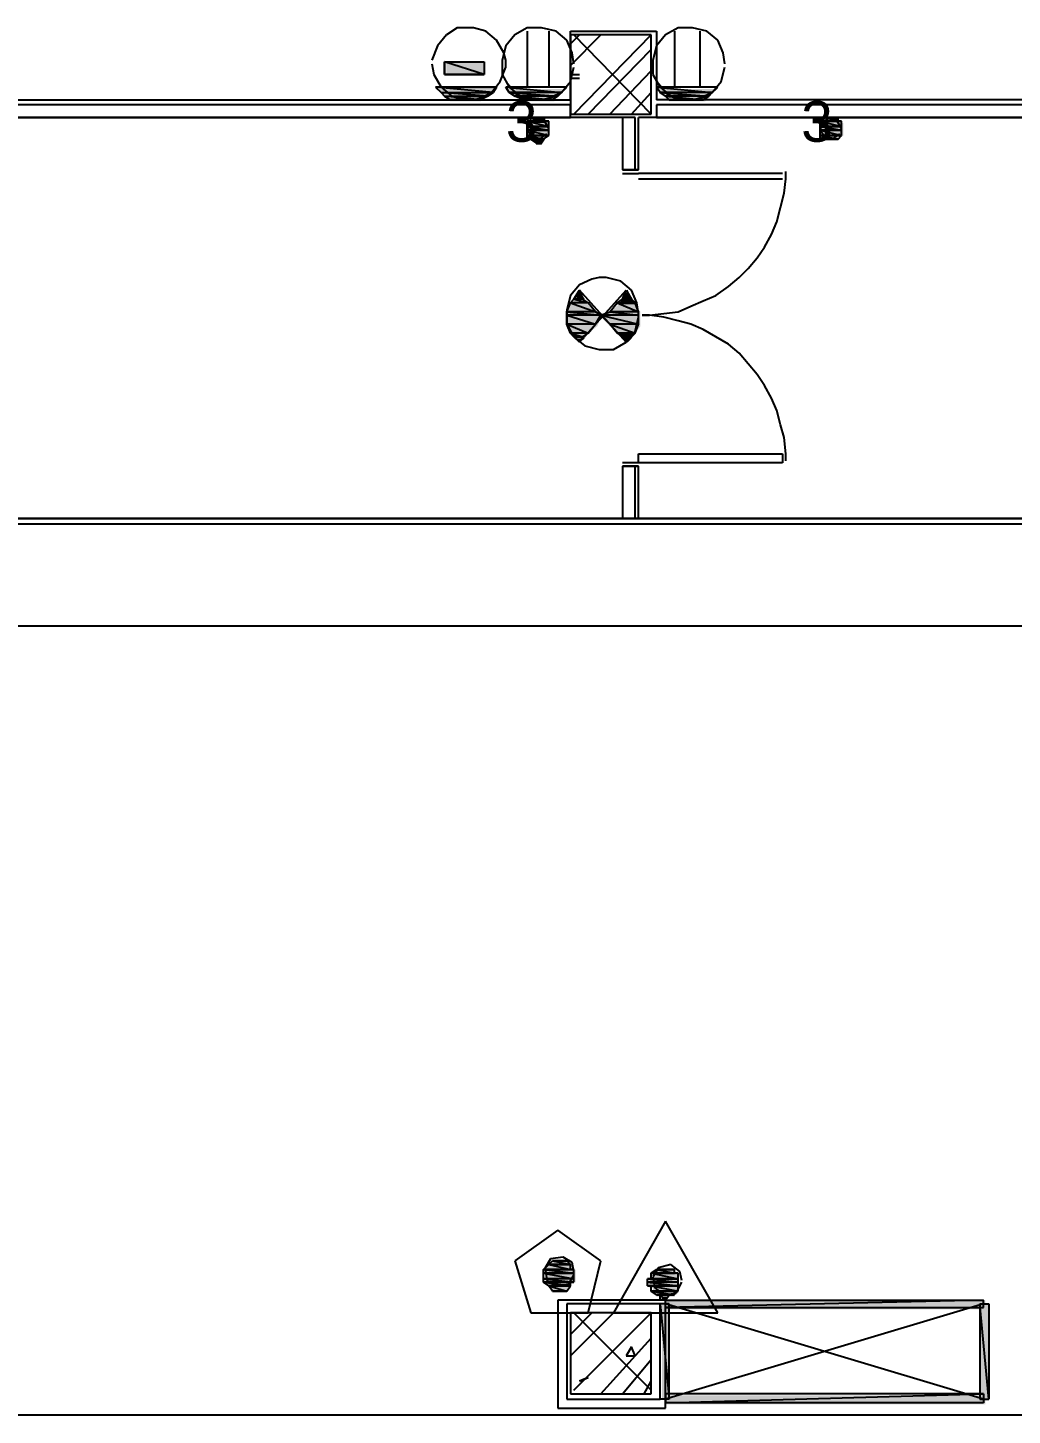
# Model space of a CAD drawing. Header units: millimetres. Extents: x 5 to 415, y 48 to 251.
# Drawn here: x 125.31 to 134.97, y 211.81 to 225.43 of the extents above; entities that cross this region are included whole.
import ezdxf

# ---------------------------------------------------------------- set-up
doc = ezdxf.new("R2010")
doc.units = ezdxf.units.MM
for name, color, linetype in [('H', 7, 'Continuous'), ('P', 7, 'Continuous'), ('T', 7, 'Continuous')]:
    doc.layers.add(name, color=color, linetype=linetype)

msp = doc.modelspace()

# ---------------------------------------------------------------- hatches: boundary and pattern name
at = {"layer": 'H', "linetype": 'Continuous'}
for points in [[(129.417, 224.966), (129.417, 225.09), (129.787, 225.09), (129.787, 224.966), (129.417, 224.966)], [(129.364, 224.79), (129.328, 224.825), (129.91, 224.825), (129.875, 224.79), (129.364, 224.79)], [(130.052, 224.79), (129.999, 224.825), (130.598, 224.825), (130.545, 224.79), (130.052, 224.79)], [(131.533, 224.79), (131.48, 224.825), (132.08, 224.825), (132.027, 224.79), (131.533, 224.79)], [(129.417, 224.755), (129.364, 224.79), (129.875, 224.79), (129.84, 224.755), (129.417, 224.755)], [(129.452, 224.702), (129.417, 224.755), (129.84, 224.755), (129.752, 224.702), (129.452, 224.702)], [(130.087, 224.755), (130.052, 224.79), (130.545, 224.79), (130.51, 224.755), (130.087, 224.755)], [(130.175, 224.702), (130.087, 224.755), (130.51, 224.755), (130.475, 224.702), (130.175, 224.702)], [(131.568, 224.755), (131.533, 224.79), (132.027, 224.79), (131.992, 224.755), (131.568, 224.755)], [(131.604, 224.702), (131.568, 224.755), (131.992, 224.755), (131.957, 224.702), (131.604, 224.702)], [(130.21, 224.455), (130.21, 224.49), (130.422, 224.49), (130.422, 224.455), (130.21, 224.455)], [(130.21, 224.402), (130.21, 224.455), (130.422, 224.455), (130.422, 224.402), (130.21, 224.402)], [(130.263, 224.49), (130.263, 224.543), (130.387, 224.543), (130.387, 224.49), (130.263, 224.49)], [(133.085, 224.49), (133.138, 224.543), (133.262, 224.543), (133.262, 224.49), (133.085, 224.49)], [(133.085, 224.455), (133.085, 224.49), (133.315, 224.49), (133.315, 224.455), (133.085, 224.455)], [(133.085, 224.402), (133.085, 224.455), (133.315, 224.455), (133.315, 224.402), (133.085, 224.402)], [(130.21, 224.367), (130.21, 224.402), (130.422, 224.402), (130.422, 224.367), (130.21, 224.367)], [(130.21, 224.331), (130.21, 224.367), (130.422, 224.367), (130.387, 224.331), (130.21, 224.331)], [(130.298, 224.278), (130.263, 224.331), (130.387, 224.331), (130.351, 224.278), (130.298, 224.278)], [(133.085, 224.367), (133.085, 224.402), (133.315, 224.402), (133.315, 224.367), (133.085, 224.367)], [(133.085, 224.331), (133.085, 224.367), (133.315, 224.367), (133.262, 224.331), (133.085, 224.331)], [(130.687, 222.762), (130.722, 222.85), (130.775, 222.762), (130.687, 222.762)], [(131.145, 222.762), (131.198, 222.85), (131.233, 222.762), (131.145, 222.762)], [(130.598, 222.638), (130.634, 222.709), (130.81, 222.709), (130.898, 222.638), (130.598, 222.638)], [(130.598, 222.585), (130.598, 222.638), (130.898, 222.638), (130.933, 222.585), (130.598, 222.585)], [(130.634, 222.709), (130.687, 222.762), (130.775, 222.762), (130.81, 222.709), (130.634, 222.709)], [(130.933, 222.585), (131.022, 222.638), (131.322, 222.638), (131.322, 222.585), (130.933, 222.585)], [(131.022, 222.638), (131.11, 222.709), (131.269, 222.709), (131.322, 222.638), (131.022, 222.638)], [(131.11, 222.709), (131.145, 222.762), (131.233, 222.762), (131.269, 222.709), (131.11, 222.709)], [(130.598, 222.497), (130.598, 222.585), (130.933, 222.585), (130.898, 222.497), (130.598, 222.497)], [(131.022, 222.497), (130.933, 222.585), (131.322, 222.585), (131.322, 222.497), (131.022, 222.497)], [(130.634, 222.426), (130.598, 222.497), (130.898, 222.497), (130.81, 222.426), (130.634, 222.426)], [(130.687, 222.373), (130.634, 222.426), (130.81, 222.426), (130.775, 222.373), (130.687, 222.373)], [(130.722, 222.338), (130.687, 222.373), (130.775, 222.373), (130.722, 222.338)], [(131.11, 222.426), (131.022, 222.497), (131.322, 222.497), (131.269, 222.426), (131.11, 222.426)], [(131.198, 222.338), (131.11, 222.426), (131.233, 222.373), (131.198, 222.338)], [(131.233, 222.373), (131.11, 222.426), (131.269, 222.426), (131.233, 222.373)], [(130.387, 213.237), (130.422, 213.272), (130.634, 213.272), (130.634, 213.237), (130.387, 213.237)], [(130.422, 213.272), (130.475, 213.325), (130.598, 213.325), (130.634, 213.272), (130.422, 213.272)], [(130.387, 213.184), (130.387, 213.237), (130.687, 213.237), (130.687, 213.184), (130.387, 213.184)], [(130.387, 213.148), (130.387, 213.184), (130.687, 213.184), (130.687, 213.148), (130.387, 213.148)], [(130.387, 213.113), (130.387, 213.148), (130.687, 213.148), (130.687, 213.113), (130.387, 213.113)], [(130.422, 213.06), (130.387, 213.113), (130.634, 213.113), (130.634, 213.06), (130.422, 213.06)], [(131.41, 213.113), (131.41, 213.148), (131.692, 213.148), (131.692, 213.113), (131.41, 213.113)], [(131.41, 213.06), (131.41, 213.113), (131.692, 213.113), (131.692, 213.06), (131.41, 213.06)], [(131.445, 213.184), (131.48, 213.237), (131.657, 213.237), (131.657, 213.184), (131.445, 213.184)], [(131.445, 213.148), (131.445, 213.184), (131.692, 213.184), (131.692, 213.148), (131.445, 213.148)], [(130.475, 213.025), (130.422, 213.06), (130.634, 213.06), (130.598, 213.025), (130.475, 213.025)], [(131.445, 213.025), (131.445, 213.06), (131.692, 213.06), (131.692, 213.025), (131.445, 213.025)], [(131.48, 212.972), (131.445, 213.025), (131.657, 213.025), (131.657, 212.972), (131.48, 212.972)], [(131.533, 212.937), (131.533, 212.972), (131.604, 212.972), (131.568, 212.937), (131.533, 212.937)], [(131.533, 211.967), (131.533, 212.901), (131.604, 212.901), (131.604, 211.967), (131.533, 211.967)], [(131.568, 212.848), (131.568, 212.937), (134.708, 212.937), (134.708, 212.848), (131.568, 212.848)], [(134.655, 211.967), (134.655, 212.901), (134.743, 212.901), (134.743, 211.967), (134.655, 211.967)], [(131.568, 211.914), (131.568, 212.002), (134.708, 212.002), (134.708, 211.914), (131.568, 211.914)]]:
    msp.add_hatch(color=256, dxfattribs=at).paths.add_polyline_path(points)

# ---------------------------------------------------------------- linework, layer by layer
at = {"layer": 'P'}
for points in [[(129.522, 225.425), (129.417, 225.354)], [(129.593, 225.425), (129.522, 225.425)], [(129.681, 225.425), (129.593, 225.425)], [(129.805, 225.39), (129.681, 225.425)], [(129.91, 225.302), (129.805, 225.39)], [(130.21, 225.425), (130.087, 225.354)], [(130.21, 225.425), (130.087, 225.354)], [(130.281, 225.425), (130.21, 225.425)], [(130.281, 225.425), (130.21, 225.425)], [(130.21, 225.39), (130.21, 224.843)], [(130.351, 225.425), (130.281, 225.425)], [(130.351, 225.425), (130.281, 225.425)], [(130.493, 225.39), (130.351, 225.425)], [(130.493, 225.39), (130.351, 225.425)], [(130.422, 225.39), (130.422, 224.843)], [(130.598, 225.302), (130.493, 225.39)], [(130.598, 225.302), (130.493, 225.39)], [(130.634, 224.719), (130.634, 225.39)], [(130.634, 225.39), (131.48, 225.39)], [(131.48, 225.39), (131.48, 224.719)], [(131.692, 225.425), (131.568, 225.354)], [(131.692, 225.425), (131.568, 225.354)], [(131.657, 225.39), (131.657, 224.843)], [(131.763, 225.425), (131.692, 225.425)], [(131.763, 225.425), (131.692, 225.425)], [(131.833, 225.425), (131.763, 225.425)], [(131.833, 225.425), (131.763, 225.425)], [(131.974, 225.39), (131.833, 225.425)], [(131.974, 225.39), (131.833, 225.425)], [(131.904, 225.39), (131.904, 224.843)], [(132.08, 225.302), (131.974, 225.39)], [(132.08, 225.302), (131.974, 225.39)], [(129.328, 225.249), (129.275, 225.108)], [(129.417, 225.354), (129.328, 225.249)], [(129.981, 225.178), (129.91, 225.302)], [(129.999, 225.249), (129.963, 225.108)], [(129.999, 225.249), (129.963, 225.108)], [(130.087, 225.354), (129.999, 225.249)], [(130.087, 225.354), (129.999, 225.249)], [(130.651, 225.178), (130.598, 225.302)], [(130.651, 225.178), (130.598, 225.302)], [(130.634, 225.266), (130.722, 225.354)], [(130.634, 225.055), (130.933, 225.354)], [(130.634, 225.354), (130.634, 224.578)], [(131.427, 225.354), (130.634, 225.354)], [(131.427, 224.578), (130.669, 225.354)], [(130.669, 224.578), (131.427, 225.354)], [(131.427, 224.578), (131.427, 225.354)], [(131.48, 225.249), (131.445, 225.108)], [(131.48, 225.249), (131.445, 225.108)], [(131.568, 225.354), (131.48, 225.249)], [(131.568, 225.354), (131.48, 225.249)], [(132.133, 225.178), (132.08, 225.302)], [(132.133, 225.178), (132.08, 225.302)], [(129.787, 224.966), (129.399, 225.09)], [(129.399, 225.09), (129.399, 224.966)], [(129.787, 224.966), (129.399, 225.09)], [(129.399, 225.09), (129.787, 225.09)], [(129.399, 225.09), (129.787, 225.09)], [(129.399, 224.966), (129.399, 225.09)], [(129.787, 225.09), (129.787, 224.966)], [(129.787, 225.09), (129.787, 224.966)], [(129.963, 225.108), (129.963, 225.037)], [(129.963, 225.108), (129.963, 225.037)], [(129.999, 225.108), (129.981, 225.178)], [(129.999, 225.037), (129.999, 225.108)], [(130.669, 225.072), (130.651, 225.178)], [(130.669, 225.072), (130.651, 225.178)], [(130.81, 224.578), (131.427, 225.213)], [(131.445, 225.108), (131.445, 225.037)], [(131.445, 225.108), (131.445, 225.037)], [(132.151, 225.072), (132.133, 225.178)], [(132.151, 225.072), (132.133, 225.178)], [(129.275, 225.072), (129.293, 224.966)], [(129.293, 224.966), (129.364, 224.843)], [(129.399, 224.966), (129.787, 224.966)], [(129.787, 224.966), (129.399, 224.966)], [(129.946, 224.896), (129.999, 225.037)], [(129.963, 225.037), (129.963, 224.966)], [(129.963, 225.037), (129.963, 224.966)], [(129.963, 224.966), (130.034, 224.843)], [(129.963, 224.966), (130.034, 224.843)], [(130.634, 224.896), (130.669, 225.037)], [(130.634, 224.896), (130.669, 225.037)], [(130.634, 224.966), (130.722, 224.966)], [(131.022, 224.578), (131.427, 225.002)], [(131.445, 225.037), (131.445, 224.966)], [(131.445, 225.037), (131.445, 224.966)], [(131.445, 224.966), (131.516, 224.843)], [(131.445, 224.966), (131.516, 224.843)], [(132.115, 224.896), (132.151, 225.037)], [(132.115, 224.896), (132.151, 225.037)], [(129.875, 224.79), (129.311, 224.843)], [(129.311, 224.843), (129.364, 224.79)], [(129.875, 224.79), (129.311, 224.843)], [(129.311, 224.843), (129.91, 224.843)], [(129.91, 224.843), (129.311, 224.843)], [(129.364, 224.843), (129.469, 224.755)], [(129.858, 224.79), (129.946, 224.896)], [(129.91, 224.843), (129.875, 224.79)], [(130.598, 224.843), (129.999, 224.843)], [(129.999, 224.843), (130.545, 224.79)], [(129.999, 224.843), (130.545, 224.79)], [(130.034, 224.79), (129.999, 224.843)], [(130.598, 224.843), (129.999, 224.843)], [(130.016, 224.878), (130.104, 224.772)], [(130.034, 224.843), (130.14, 224.755)], [(130.034, 224.843), (130.14, 224.755)], [(130.528, 224.772), (130.598, 224.843)], [(130.545, 224.79), (130.634, 224.896)], [(130.545, 224.79), (130.634, 224.896)], [(130.545, 224.79), (130.598, 224.843)], [(130.634, 224.931), (130.722, 224.931)], [(132.08, 224.843), (131.48, 224.843)], [(131.48, 224.843), (132.027, 224.79)], [(131.48, 224.843), (132.027, 224.79)], [(131.516, 224.79), (131.48, 224.843)], [(132.08, 224.843), (131.48, 224.843)], [(131.498, 224.878), (131.586, 224.772)], [(131.516, 224.843), (131.621, 224.755)], [(131.516, 224.843), (131.621, 224.755)], [(132.009, 224.772), (132.08, 224.843)], [(132.027, 224.79), (132.115, 224.896)], [(132.027, 224.79), (132.115, 224.896)], [(132.027, 224.79), (132.08, 224.843)], [(121.867, 224.719), (130.634, 224.719)], [(129.822, 224.755), (129.364, 224.79)], [(129.364, 224.79), (129.399, 224.755)], [(129.822, 224.755), (129.364, 224.79)], [(129.364, 224.79), (129.875, 224.79)], [(129.364, 224.79), (129.875, 224.79)], [(129.752, 224.719), (129.399, 224.755)], [(129.399, 224.755), (129.452, 224.719)], [(129.752, 224.719), (129.399, 224.755)], [(129.399, 224.755), (129.822, 224.755)], [(129.399, 224.755), (129.822, 224.755)], [(129.699, 224.719), (129.452, 224.719)], [(129.452, 224.719), (129.487, 224.719)], [(129.699, 224.719), (129.452, 224.719)], [(129.452, 224.719), (129.752, 224.719)], [(129.452, 224.719), (129.752, 224.719)], [(129.469, 224.755), (129.593, 224.719)], [(129.575, 224.719), (129.487, 224.719)], [(129.487, 224.719), (129.575, 224.719)], [(129.611, 224.719), (129.487, 224.719)], [(129.487, 224.719), (129.699, 224.719)], [(129.487, 224.719), (129.699, 224.719)], [(129.593, 224.719), (129.681, 224.719)], [(129.699, 224.719), (129.611, 224.719)], [(129.681, 224.719), (129.752, 224.737)], [(129.752, 224.719), (129.699, 224.719)], [(129.752, 224.737), (129.858, 224.79)], [(129.822, 224.755), (129.752, 224.719)], [(129.875, 224.79), (129.822, 224.755)], [(130.545, 224.79), (130.034, 224.79)], [(130.545, 224.79), (130.034, 224.79)], [(130.034, 224.79), (130.51, 224.755)], [(130.034, 224.79), (130.51, 224.755)], [(130.087, 224.755), (130.034, 224.79)], [(130.51, 224.755), (130.087, 224.755)], [(130.51, 224.755), (130.087, 224.755)], [(130.087, 224.755), (130.457, 224.719)], [(130.087, 224.755), (130.457, 224.719)], [(130.175, 224.719), (130.087, 224.755)], [(130.104, 224.772), (130.175, 224.737)], [(130.14, 224.755), (130.281, 224.719)], [(130.14, 224.755), (130.281, 224.719)], [(130.175, 224.737), (130.263, 224.719)], [(130.457, 224.719), (130.175, 224.719)], [(130.457, 224.719), (130.175, 224.719)], [(130.175, 224.719), (130.422, 224.719)], [(130.175, 224.719), (130.422, 224.719)], [(130.21, 224.719), (130.175, 224.719)], [(130.422, 224.719), (130.21, 224.719)], [(130.422, 224.719), (130.21, 224.719)], [(130.21, 224.719), (130.334, 224.719)], [(130.21, 224.719), (130.334, 224.719)], [(130.298, 224.719), (130.21, 224.719)], [(130.263, 224.719), (130.351, 224.719)], [(130.281, 224.719), (130.351, 224.719)], [(130.281, 224.719), (130.351, 224.719)], [(130.334, 224.719), (130.298, 224.719)], [(130.334, 224.719), (130.422, 224.719)], [(130.351, 224.719), (130.422, 224.737)], [(130.351, 224.719), (130.422, 224.737)], [(130.351, 224.719), (130.44, 224.737)], [(130.422, 224.737), (130.545, 224.79)], [(130.422, 224.737), (130.545, 224.79)], [(130.422, 224.719), (130.457, 224.719)], [(130.44, 224.737), (130.528, 224.772)], [(130.457, 224.719), (130.51, 224.755)], [(130.51, 224.755), (130.545, 224.79)], [(131.233, 224.578), (131.427, 224.79)], [(143.792, 224.719), (131.48, 224.719)], [(132.027, 224.79), (131.516, 224.79)], [(132.027, 224.79), (131.516, 224.79)], [(131.516, 224.79), (131.992, 224.755)], [(131.516, 224.79), (131.992, 224.755)], [(131.568, 224.755), (131.516, 224.79)], [(131.992, 224.755), (131.568, 224.755)], [(131.992, 224.755), (131.568, 224.755)], [(131.568, 224.755), (131.939, 224.719)], [(131.568, 224.755), (131.939, 224.719)], [(131.604, 224.719), (131.568, 224.755)], [(131.586, 224.772), (131.657, 224.737)], [(131.939, 224.719), (131.604, 224.719)], [(131.939, 224.719), (131.604, 224.719)], [(131.604, 224.719), (131.868, 224.719)], [(131.604, 224.719), (131.868, 224.719)], [(131.692, 224.719), (131.604, 224.719)], [(131.621, 224.755), (131.763, 224.719)], [(131.621, 224.755), (131.763, 224.719)], [(131.657, 224.737), (131.745, 224.719)], [(131.868, 224.719), (131.692, 224.719)], [(131.868, 224.719), (131.692, 224.719)], [(131.692, 224.719), (131.815, 224.719)], [(131.692, 224.719), (131.815, 224.719)], [(131.727, 224.719), (131.692, 224.719)], [(131.815, 224.719), (131.727, 224.719)], [(131.745, 224.719), (131.833, 224.719)], [(131.763, 224.719), (131.833, 224.719)], [(131.763, 224.719), (131.833, 224.719)], [(131.815, 224.719), (131.868, 224.719)], [(131.833, 224.719), (131.904, 224.737)], [(131.833, 224.719), (131.904, 224.737)], [(131.833, 224.719), (131.921, 224.737)], [(131.868, 224.719), (131.939, 224.719)], [(131.904, 224.737), (132.027, 224.79)], [(131.904, 224.737), (132.027, 224.79)], [(131.921, 224.737), (132.009, 224.772)], [(131.939, 224.719), (131.992, 224.755)], [(131.992, 224.755), (132.027, 224.79)], [(130.634, 224.667), (121.867, 224.667)], [(130.634, 224.543), (130.634, 224.667)], [(130.634, 224.578), (131.427, 224.578)], [(131.48, 224.667), (131.48, 224.543)], [(143.792, 224.667), (131.48, 224.667)], [(121.867, 224.543), (130.634, 224.543)], [(130.634, 224.543), (121.867, 224.543)], [(130.246, 224.508), (130.21, 224.508)], [(130.21, 224.508), (130.369, 224.508)], [(130.422, 224.508), (130.21, 224.508)], [(130.21, 224.508), (130.422, 224.508)], [(130.422, 224.508), (130.21, 224.508)], [(130.21, 224.508), (130.369, 224.508)], [(130.422, 224.508), (130.21, 224.508)], [(130.21, 224.508), (130.422, 224.455)], [(130.21, 224.508), (130.422, 224.455)], [(130.21, 224.455), (130.21, 224.508)], [(130.228, 224.49), (130.21, 224.42)], [(130.422, 224.455), (130.21, 224.455)], [(130.422, 224.455), (130.21, 224.455)], [(130.21, 224.455), (130.422, 224.455)], [(130.21, 224.455), (130.422, 224.455)], [(130.422, 224.455), (130.21, 224.455)], [(130.422, 224.455), (130.21, 224.455)], [(130.21, 224.455), (130.422, 224.42)], [(130.21, 224.455), (130.422, 224.42)], [(130.21, 224.42), (130.21, 224.455)], [(130.21, 224.42), (130.263, 224.349)], [(130.422, 224.42), (130.21, 224.42)], [(130.422, 224.42), (130.21, 224.42)], [(130.21, 224.42), (130.422, 224.42)], [(130.21, 224.42), (130.422, 224.42)], [(130.422, 224.42), (130.21, 224.42)], [(130.422, 224.42), (130.21, 224.42)], [(130.21, 224.42), (130.422, 224.367)], [(130.21, 224.42), (130.422, 224.367)], [(130.21, 224.367), (130.21, 224.42)], [(130.298, 224.543), (130.228, 224.49)], [(130.369, 224.543), (130.246, 224.543)], [(130.246, 224.543), (130.298, 224.543)], [(130.369, 224.543), (130.246, 224.543)], [(130.246, 224.543), (130.369, 224.508)], [(130.246, 224.543), (130.369, 224.508)], [(130.246, 224.508), (130.246, 224.543)], [(130.369, 224.508), (130.246, 224.508)], [(130.369, 224.508), (130.246, 224.508)], [(130.246, 224.508), (130.369, 224.508)], [(130.369, 224.508), (130.246, 224.508)], [(130.369, 224.525), (130.298, 224.543)], [(130.298, 224.543), (130.334, 224.543)], [(130.334, 224.543), (130.298, 224.543)], [(130.334, 224.543), (130.298, 224.543)], [(130.298, 224.543), (130.334, 224.543)], [(130.298, 224.543), (130.369, 224.543)], [(130.334, 224.543), (130.369, 224.543)], [(130.369, 224.543), (130.334, 224.543)], [(130.369, 224.508), (130.369, 224.543)], [(130.422, 224.437), (130.369, 224.525)], [(130.369, 224.508), (130.369, 224.508)], [(130.369, 224.508), (130.422, 224.508)], [(130.422, 224.455), (130.422, 224.508)], [(130.422, 224.455), (130.422, 224.455)], [(130.422, 224.455), (130.422, 224.455)], [(130.422, 224.42), (130.422, 224.455)], [(130.422, 224.42), (130.422, 224.42)], [(130.422, 224.42), (130.422, 224.42)], [(130.422, 224.367), (130.422, 224.42)], [(131.145, 224.543), (130.634, 224.543)], [(131.269, 224.543), (131.145, 224.543)], [(131.145, 224.543), (131.145, 224.032)], [(131.145, 224.543), (131.145, 224.032)], [(131.269, 224.032), (131.269, 224.543)], [(131.48, 224.543), (131.304, 224.543)], [(131.304, 224.032), (131.304, 224.543)], [(131.48, 224.543), (143.792, 224.543)], [(143.792, 224.543), (131.48, 224.543)], [(133.085, 224.508), (133.138, 224.543)], [(133.262, 224.508), (133.085, 224.508)], [(133.297, 224.508), (133.085, 224.508)], [(133.085, 224.508), (133.297, 224.508)], [(133.297, 224.508), (133.085, 224.508)], [(133.085, 224.508), (133.262, 224.508)], [(133.297, 224.508), (133.085, 224.508)], [(133.085, 224.508), (133.297, 224.455)], [(133.085, 224.508), (133.297, 224.455)], [(133.085, 224.455), (133.085, 224.508)], [(133.103, 224.49), (133.085, 224.42)], [(133.297, 224.455), (133.085, 224.455)], [(133.297, 224.455), (133.085, 224.455)], [(133.085, 224.455), (133.297, 224.455)], [(133.085, 224.455), (133.297, 224.455)], [(133.297, 224.455), (133.085, 224.455)], [(133.297, 224.455), (133.085, 224.455)], [(133.085, 224.455), (133.297, 224.42)], [(133.085, 224.455), (133.297, 224.42)], [(133.085, 224.42), (133.085, 224.455)], [(133.085, 224.42), (133.138, 224.349)], [(133.297, 224.42), (133.085, 224.42)], [(133.297, 224.42), (133.085, 224.42)], [(133.085, 224.42), (133.297, 224.42)], [(133.085, 224.42), (133.297, 224.42)], [(133.297, 224.42), (133.085, 224.42)], [(133.297, 224.42), (133.085, 224.42)], [(133.085, 224.42), (133.297, 224.367)], [(133.085, 224.42), (133.297, 224.367)], [(133.085, 224.367), (133.085, 224.42)], [(133.174, 224.543), (133.103, 224.49)], [(133.262, 224.543), (133.138, 224.543)], [(133.138, 224.543), (133.174, 224.543)], [(133.262, 224.543), (133.138, 224.543)], [(133.138, 224.543), (133.262, 224.543)], [(133.138, 224.543), (133.262, 224.543)], [(133.262, 224.543), (133.138, 224.543)], [(133.262, 224.543), (133.138, 224.543)], [(133.138, 224.543), (133.262, 224.508)], [(133.138, 224.543), (133.262, 224.508)], [(133.244, 224.525), (133.174, 224.543)], [(133.174, 224.543), (133.209, 224.543)], [(133.209, 224.543), (133.174, 224.543)], [(133.209, 224.543), (133.174, 224.543)], [(133.174, 224.543), (133.209, 224.543)], [(133.174, 224.543), (133.262, 224.543)], [(133.209, 224.543), (133.262, 224.543)], [(133.262, 224.543), (133.209, 224.543)], [(133.297, 224.437), (133.244, 224.525)], [(133.262, 224.543), (133.262, 224.543)], [(133.262, 224.543), (133.262, 224.543)], [(133.262, 224.508), (133.262, 224.543)], [(133.262, 224.508), (133.297, 224.508)], [(133.297, 224.455), (133.297, 224.508)], [(133.297, 224.455), (133.297, 224.455)], [(133.297, 224.455), (133.297, 224.455)], [(133.297, 224.42), (133.297, 224.455)], [(133.297, 224.42), (133.297, 224.42)], [(133.297, 224.42), (133.297, 224.42)], [(133.297, 224.367), (133.297, 224.42)], [(130.422, 224.367), (130.21, 224.367)], [(130.422, 224.367), (130.21, 224.367)], [(130.21, 224.367), (130.422, 224.367)], [(130.21, 224.367), (130.422, 224.367)], [(130.422, 224.367), (130.21, 224.367)], [(130.422, 224.367), (130.21, 224.367)], [(130.21, 224.367), (130.369, 224.331)], [(130.21, 224.367), (130.369, 224.331)], [(130.21, 224.331), (130.21, 224.367)], [(130.369, 224.331), (130.21, 224.331)], [(130.369, 224.331), (130.21, 224.331)], [(130.21, 224.331), (130.246, 224.331)], [(130.21, 224.331), (130.369, 224.331)], [(130.369, 224.331), (130.21, 224.331)], [(130.246, 224.331), (130.369, 224.331)], [(130.369, 224.331), (130.246, 224.331)], [(130.246, 224.331), (130.369, 224.331)], [(130.369, 224.331), (130.246, 224.331)], [(130.246, 224.331), (130.369, 224.331)], [(130.369, 224.331), (130.246, 224.331)], [(130.246, 224.331), (130.334, 224.296)], [(130.246, 224.331), (130.334, 224.296)], [(130.298, 224.296), (130.246, 224.331)], [(130.263, 224.349), (130.334, 224.331)], [(130.334, 224.296), (130.298, 224.296)], [(130.298, 224.296), (130.334, 224.296)], [(130.334, 224.296), (130.298, 224.296)], [(130.334, 224.331), (130.404, 224.384)], [(130.334, 224.296), (130.369, 224.331)], [(130.334, 224.296), (130.334, 224.296)], [(130.334, 224.296), (130.334, 224.296)], [(130.369, 224.331), (130.422, 224.367)], [(130.369, 224.331), (130.369, 224.331)], [(130.369, 224.331), (130.369, 224.331)], [(130.422, 224.367), (130.422, 224.367)], [(130.422, 224.367), (130.422, 224.367)], [(133.297, 224.367), (133.085, 224.367)], [(133.297, 224.367), (133.085, 224.367)], [(133.085, 224.367), (133.297, 224.367)], [(133.085, 224.367), (133.297, 224.367)], [(133.297, 224.367), (133.085, 224.367)], [(133.297, 224.367), (133.085, 224.367)], [(133.085, 224.367), (133.262, 224.331)], [(133.085, 224.367), (133.262, 224.331)], [(133.085, 224.331), (133.085, 224.367)], [(133.262, 224.331), (133.085, 224.331)], [(133.262, 224.331), (133.085, 224.331)], [(133.085, 224.331), (133.138, 224.331)], [(133.085, 224.331), (133.262, 224.331)], [(133.262, 224.331), (133.085, 224.331)], [(133.138, 224.349), (133.209, 224.331)], [(133.138, 224.331), (133.262, 224.331)], [(133.262, 224.331), (133.138, 224.331)], [(133.138, 224.331), (133.262, 224.331)], [(133.262, 224.331), (133.138, 224.331)], [(133.138, 224.331), (133.262, 224.331)], [(133.262, 224.331), (133.138, 224.331)], [(133.138, 224.331), (133.209, 224.331)], [(133.138, 224.331), (133.209, 224.331)], [(133.174, 224.331), (133.138, 224.331)], [(133.209, 224.331), (133.174, 224.331)], [(133.174, 224.331), (133.209, 224.331)], [(133.209, 224.331), (133.174, 224.331)], [(133.209, 224.331), (133.279, 224.384)], [(133.209, 224.331), (133.262, 224.331)], [(133.209, 224.331), (133.209, 224.331)], [(133.209, 224.331), (133.209, 224.331)], [(133.262, 224.331), (133.297, 224.367)], [(133.262, 224.331), (133.262, 224.331)], [(133.262, 224.331), (133.262, 224.331)], [(133.297, 224.367), (133.297, 224.367)], [(133.297, 224.367), (133.297, 224.367)], [(131.304, 224.032), (131.145, 224.032)], [(131.145, 224.032), (131.304, 224.032)], [(131.18, 224.032), (131.269, 224.032)], [(131.269, 224.032), (131.18, 224.032)], [(131.18, 224.032), (131.269, 224.032)], [(131.269, 224.032), (131.18, 224.032)], [(131.269, 224.032), (131.18, 224.032)], [(132.75, 223.943), (132.75, 224.014)], [(131.145, 223.996), (131.304, 223.996)], [(132.715, 223.996), (131.304, 223.996)], [(132.715, 223.996), (131.304, 223.996)], [(131.304, 223.943), (132.715, 223.943)], [(131.304, 223.943), (132.715, 223.943)], [(132.733, 223.802), (132.75, 223.943)], [(132.697, 223.661), (132.733, 223.802)], [(132.662, 223.52), (132.697, 223.661)], [(132.609, 223.397), (132.662, 223.52)], [(132.539, 223.273), (132.609, 223.397)], [(132.468, 223.167), (132.539, 223.273)], [(132.292, 222.973), (132.38, 223.061)], [(132.38, 223.061), (132.468, 223.167)], [(130.845, 222.956), (130.722, 222.903)], [(130.916, 222.973), (130.845, 222.956)], [(130.986, 222.973), (130.916, 222.973)], [(131.128, 222.938), (130.986, 222.973)], [(131.233, 222.85), (131.128, 222.938)], [(132.186, 222.885), (132.292, 222.973)], [(130.634, 222.797), (130.598, 222.656)], [(130.722, 222.903), (130.634, 222.797)], [(130.669, 222.762), (130.722, 222.85)], [(131.18, 222.338), (130.722, 222.85)], [(130.722, 222.338), (131.18, 222.85)], [(130.722, 222.85), (130.757, 222.762)], [(131.145, 222.762), (131.18, 222.85)], [(131.18, 222.85), (131.233, 222.762)], [(131.286, 222.726), (131.233, 222.85)], [(131.939, 222.744), (132.062, 222.797)], [(132.062, 222.797), (132.186, 222.885)], [(130.598, 222.638), (130.634, 222.726)], [(130.598, 222.656), (130.598, 222.585)], [(130.881, 222.638), (130.598, 222.638)], [(130.881, 222.638), (130.598, 222.638)], [(130.598, 222.638), (130.933, 222.603)], [(130.598, 222.638), (130.933, 222.603)], [(130.598, 222.603), (130.598, 222.638)], [(130.634, 222.726), (130.669, 222.762)], [(130.81, 222.726), (130.634, 222.726)], [(130.81, 222.726), (130.634, 222.726)], [(130.634, 222.726), (130.881, 222.638)], [(130.634, 222.726), (130.881, 222.638)], [(130.757, 222.762), (130.669, 222.762)], [(130.757, 222.762), (130.669, 222.762)], [(130.669, 222.762), (130.81, 222.726)], [(130.669, 222.762), (130.81, 222.726)], [(130.81, 222.726), (130.757, 222.762)], [(130.881, 222.638), (130.81, 222.726)], [(130.933, 222.603), (130.881, 222.638)], [(130.933, 222.603), (131.022, 222.638)], [(131.022, 222.638), (131.092, 222.726)], [(131.304, 222.638), (131.022, 222.638)], [(131.304, 222.638), (131.022, 222.638)], [(131.022, 222.638), (131.304, 222.603)], [(131.022, 222.638), (131.304, 222.603)], [(131.092, 222.726), (131.145, 222.762)], [(131.269, 222.726), (131.092, 222.726)], [(131.269, 222.726), (131.092, 222.726)], [(131.092, 222.726), (131.304, 222.638)], [(131.092, 222.726), (131.304, 222.638)], [(131.233, 222.762), (131.145, 222.762)], [(131.233, 222.762), (131.145, 222.762)], [(131.145, 222.762), (131.269, 222.726)], [(131.145, 222.762), (131.269, 222.726)], [(131.269, 222.726), (131.233, 222.762)], [(131.304, 222.638), (131.269, 222.726)], [(131.304, 222.62), (131.286, 222.726)], [(131.304, 222.603), (131.304, 222.638)], [(131.551, 222.62), (131.692, 222.638)], [(131.692, 222.638), (131.815, 222.691)], [(131.815, 222.691), (131.939, 222.744)], [(130.933, 222.603), (130.598, 222.603)], [(130.933, 222.603), (130.598, 222.603)], [(130.598, 222.603), (130.881, 222.515)], [(130.598, 222.603), (130.881, 222.515)], [(130.598, 222.515), (130.598, 222.603)], [(130.598, 222.585), (130.598, 222.515)], [(130.598, 222.515), (130.669, 222.391)], [(130.881, 222.515), (130.598, 222.515)], [(130.881, 222.515), (130.598, 222.515)], [(130.598, 222.515), (130.81, 222.426)], [(130.598, 222.515), (130.81, 222.426)], [(130.634, 222.426), (130.598, 222.515)], [(130.81, 222.426), (130.881, 222.515)], [(130.881, 222.515), (130.933, 222.603)], [(131.304, 222.603), (130.933, 222.603)], [(131.304, 222.603), (130.933, 222.603)], [(130.933, 222.603), (131.304, 222.515)], [(130.933, 222.603), (131.304, 222.515)], [(131.022, 222.515), (130.933, 222.603)], [(131.304, 222.515), (131.022, 222.515)], [(131.304, 222.515), (131.022, 222.515)], [(131.022, 222.515), (131.269, 222.426)], [(131.022, 222.515), (131.269, 222.426)], [(131.092, 222.426), (131.022, 222.515)], [(131.269, 222.444), (131.304, 222.585)], [(131.269, 222.426), (131.304, 222.515)], [(131.304, 222.515), (131.304, 222.603)], [(131.41, 222.603), (131.339, 222.603)], [(131.339, 222.603), (131.41, 222.603)], [(131.41, 222.603), (131.551, 222.62)], [(131.551, 222.585), (131.41, 222.603)], [(131.692, 222.55), (131.551, 222.585)], [(131.815, 222.515), (131.692, 222.55)], [(131.939, 222.462), (131.815, 222.515)], [(130.81, 222.426), (130.634, 222.426)], [(130.81, 222.426), (130.634, 222.426)], [(130.634, 222.426), (130.757, 222.391)], [(130.634, 222.426), (130.757, 222.391)], [(130.669, 222.391), (130.634, 222.426)], [(130.669, 222.391), (130.775, 222.303)], [(130.669, 222.391), (130.757, 222.391)], [(130.722, 222.338), (130.669, 222.391)], [(130.757, 222.391), (130.669, 222.391)], [(130.757, 222.391), (130.722, 222.338)], [(130.757, 222.391), (130.81, 222.426)], [(131.269, 222.426), (131.092, 222.426)], [(131.092, 222.426), (131.233, 222.391)], [(131.233, 222.391), (131.092, 222.426)], [(131.092, 222.426), (131.269, 222.426)], [(131.233, 222.391), (131.092, 222.426)], [(131.145, 222.391), (131.233, 222.391)], [(131.18, 222.338), (131.145, 222.391)], [(131.18, 222.338), (131.269, 222.444)], [(131.233, 222.391), (131.18, 222.338)], [(131.269, 222.426), (131.233, 222.391)], [(132.062, 222.391), (131.939, 222.462)], [(132.186, 222.321), (132.062, 222.391)], [(130.775, 222.303), (130.916, 222.268)], [(130.916, 222.268), (130.986, 222.268)], [(130.986, 222.268), (131.057, 222.268)], [(131.057, 222.268), (131.18, 222.338)], [(132.292, 222.232), (132.186, 222.321)], [(132.38, 222.127), (132.292, 222.232)], [(132.468, 222.021), (132.38, 222.127)], [(132.539, 221.915), (132.468, 222.021)], [(132.609, 221.791), (132.539, 221.915)], [(132.662, 221.668), (132.609, 221.791)], [(132.697, 221.527), (132.662, 221.668)], [(132.733, 221.403), (132.697, 221.527)], [(132.75, 221.245), (132.733, 221.403)], [(131.304, 221.156), (131.145, 221.156)], [(131.304, 221.245), (132.715, 221.245)], [(131.304, 221.156), (131.304, 221.245)], [(132.715, 221.156), (131.304, 221.156)], [(132.715, 221.245), (132.715, 221.156)], [(132.75, 221.174), (132.75, 221.245)], [(131.145, 221.121), (131.145, 220.61)], [(131.145, 221.121), (131.145, 220.61)], [(131.145, 221.121), (131.304, 221.121)], [(131.304, 221.121), (131.145, 221.121)], [(131.18, 221.121), (131.269, 221.121)], [(131.269, 221.121), (131.18, 221.121)], [(131.18, 221.121), (131.269, 221.121)], [(131.18, 221.121), (131.269, 221.121)], [(131.18, 221.121), (131.269, 221.121)], [(131.269, 220.61), (131.269, 221.121)], [(131.304, 220.61), (131.304, 221.121)], [(29.704, 220.61), (308.134, 220.61)], [(136.384, 220.61), (112.377, 220.61)], [(112.377, 220.557), (136.384, 220.557)], [(358.599, 219.551), (115.094, 219.551)], [(131.568, 213.713), (131.057, 212.813)], [(132.08, 212.813), (131.568, 213.713)], [(130.51, 213.625), (130.087, 213.325)], [(130.933, 213.325), (130.51, 213.625)], [(130.087, 213.325), (130.246, 212.813)], [(130.369, 213.237), (130.422, 213.289)], [(130.44, 213.342), (130.387, 213.254)], [(130.387, 213.254), (130.404, 213.131)], [(130.422, 213.289), (130.457, 213.325)], [(130.634, 213.289), (130.422, 213.289)], [(130.634, 213.289), (130.422, 213.289)], [(130.422, 213.289), (130.634, 213.289)], [(130.422, 213.289), (130.634, 213.289)], [(130.634, 213.289), (130.422, 213.289)], [(130.634, 213.289), (130.422, 213.289)], [(130.422, 213.289), (130.634, 213.237)], [(130.422, 213.289), (130.634, 213.237)], [(130.563, 213.36), (130.44, 213.342)], [(130.598, 213.325), (130.457, 213.325)], [(130.457, 213.325), (130.51, 213.325)], [(130.598, 213.325), (130.457, 213.325)], [(130.457, 213.325), (130.634, 213.289)], [(130.457, 213.325), (130.634, 213.289)], [(130.51, 213.325), (130.545, 213.325)], [(130.545, 213.325), (130.51, 213.325)], [(130.545, 213.325), (130.51, 213.325)], [(130.51, 213.325), (130.545, 213.325)], [(130.51, 213.325), (130.598, 213.325)], [(130.545, 213.325), (130.598, 213.325)], [(130.598, 213.325), (130.545, 213.325)], [(130.651, 213.307), (130.563, 213.36)], [(130.634, 213.289), (130.598, 213.325)], [(130.634, 213.289), (130.634, 213.289)], [(130.634, 213.289), (130.634, 213.289)], [(130.634, 213.237), (130.634, 213.289)], [(130.669, 213.219), (130.651, 213.307)], [(130.81, 212.813), (130.933, 213.325)], [(131.498, 213.254), (131.445, 213.166)], [(131.621, 213.289), (131.498, 213.254)], [(131.71, 213.219), (131.621, 213.289)], [(130.634, 213.237), (130.369, 213.237)], [(130.669, 213.237), (130.369, 213.237)], [(130.369, 213.237), (130.669, 213.237)], [(130.669, 213.237), (130.369, 213.237)], [(130.369, 213.237), (130.634, 213.237)], [(130.669, 213.237), (130.369, 213.237)], [(130.369, 213.237), (130.669, 213.201)], [(130.369, 213.237), (130.669, 213.201)], [(130.369, 213.201), (130.369, 213.237)], [(130.669, 213.201), (130.369, 213.201)], [(130.669, 213.201), (130.369, 213.201)], [(130.369, 213.201), (130.669, 213.201)], [(130.369, 213.201), (130.669, 213.201)], [(130.669, 213.201), (130.369, 213.201)], [(130.669, 213.201), (130.369, 213.201)], [(130.369, 213.201), (130.669, 213.148)], [(130.369, 213.201), (130.669, 213.148)], [(130.369, 213.148), (130.369, 213.201)], [(130.669, 213.148), (130.369, 213.148)], [(130.669, 213.148), (130.369, 213.148)], [(130.369, 213.148), (130.669, 213.113)], [(130.369, 213.148), (130.669, 213.113)], [(130.369, 213.113), (130.369, 213.148)], [(130.669, 213.113), (130.369, 213.113)], [(130.634, 213.113), (130.369, 213.113)], [(130.369, 213.113), (130.634, 213.113)], [(130.634, 213.113), (130.369, 213.113)], [(130.369, 213.113), (130.669, 213.113)], [(130.634, 213.113), (130.369, 213.113)], [(130.369, 213.113), (130.634, 213.078)], [(130.369, 213.113), (130.634, 213.078)], [(130.422, 213.078), (130.369, 213.113)], [(130.404, 213.131), (130.493, 213.078)], [(130.616, 213.095), (130.669, 213.184)], [(130.634, 213.237), (130.669, 213.237)], [(130.669, 213.113), (130.634, 213.113)], [(130.634, 213.078), (130.634, 213.113)], [(130.669, 213.201), (130.669, 213.237)], [(130.669, 213.201), (130.669, 213.201)], [(130.669, 213.201), (130.669, 213.201)], [(130.669, 213.148), (130.669, 213.201)], [(130.669, 213.113), (130.669, 213.148)], [(131.427, 213.148), (131.392, 213.148)], [(131.392, 213.148), (131.692, 213.148)], [(131.692, 213.148), (131.392, 213.148)], [(131.392, 213.148), (131.692, 213.113)], [(131.392, 213.148), (131.692, 213.113)], [(131.392, 213.113), (131.392, 213.148)], [(131.692, 213.113), (131.392, 213.113)], [(131.692, 213.113), (131.392, 213.113)], [(131.392, 213.113), (131.692, 213.078)], [(131.392, 213.113), (131.692, 213.078)], [(131.392, 213.078), (131.392, 213.113)], [(131.427, 213.201), (131.48, 213.237)], [(131.657, 213.201), (131.427, 213.201)], [(131.692, 213.201), (131.427, 213.201)], [(131.427, 213.201), (131.692, 213.201)], [(131.692, 213.201), (131.427, 213.201)], [(131.427, 213.201), (131.657, 213.201)], [(131.692, 213.201), (131.427, 213.201)], [(131.427, 213.201), (131.692, 213.148)], [(131.427, 213.201), (131.692, 213.148)], [(131.427, 213.148), (131.427, 213.201)], [(131.692, 213.148), (131.427, 213.148)], [(131.692, 213.148), (131.427, 213.148)], [(131.427, 213.148), (131.692, 213.148)], [(131.692, 213.148), (131.427, 213.148)], [(131.445, 213.166), (131.463, 213.06)], [(131.604, 213.237), (131.48, 213.237)], [(131.48, 213.237), (131.516, 213.237)], [(131.657, 213.237), (131.48, 213.237)], [(131.48, 213.237), (131.657, 213.237)], [(131.657, 213.237), (131.48, 213.237)], [(131.48, 213.237), (131.604, 213.237)], [(131.657, 213.237), (131.48, 213.237)], [(131.48, 213.237), (131.657, 213.201)], [(131.48, 213.237), (131.657, 213.201)], [(131.604, 213.237), (131.516, 213.237)], [(131.516, 213.237), (131.604, 213.237)], [(131.604, 213.237), (131.516, 213.237)], [(131.516, 213.237), (131.568, 213.237)], [(131.604, 213.237), (131.516, 213.237)], [(131.516, 213.237), (131.604, 213.237)], [(131.516, 213.237), (131.604, 213.237)], [(131.568, 213.237), (131.604, 213.237)], [(131.604, 213.237), (131.604, 213.237)], [(131.604, 213.237), (131.657, 213.237)], [(131.657, 213.201), (131.657, 213.237)], [(131.657, 213.201), (131.692, 213.201)], [(131.674, 213.007), (131.727, 213.113)], [(131.692, 213.148), (131.692, 213.201)], [(131.692, 213.148), (131.692, 213.148)], [(131.692, 213.113), (131.692, 213.148)], [(131.692, 213.078), (131.692, 213.113)], [(131.727, 213.131), (131.71, 213.219)], [(130.634, 213.078), (130.422, 213.078)], [(130.634, 213.078), (130.422, 213.078)], [(130.422, 213.078), (130.634, 213.078)], [(130.422, 213.078), (130.634, 213.078)], [(130.634, 213.078), (130.422, 213.078)], [(130.634, 213.078), (130.422, 213.078)], [(130.422, 213.078), (130.598, 213.025)], [(130.422, 213.078), (130.598, 213.025)], [(130.457, 213.025), (130.422, 213.078)], [(130.598, 213.025), (130.457, 213.025)], [(130.598, 213.025), (130.457, 213.025)], [(130.457, 213.025), (130.545, 213.025)], [(130.457, 213.025), (130.545, 213.025)], [(130.51, 213.025), (130.457, 213.025)], [(130.493, 213.078), (130.616, 213.095)], [(130.545, 213.025), (130.51, 213.025)], [(130.51, 213.025), (130.545, 213.025)], [(130.545, 213.025), (130.51, 213.025)], [(130.545, 213.025), (130.598, 213.025)], [(130.545, 213.025), (130.545, 213.025)], [(130.545, 213.025), (130.545, 213.025)], [(130.598, 213.025), (130.634, 213.078)], [(130.634, 213.078), (130.634, 213.078)], [(130.634, 213.078), (130.634, 213.078)], [(131.692, 213.078), (131.392, 213.078)], [(131.692, 213.078), (131.392, 213.078)], [(131.392, 213.078), (131.427, 213.078)], [(131.392, 213.078), (131.692, 213.078)], [(131.692, 213.078), (131.392, 213.078)], [(131.427, 213.078), (131.692, 213.078)], [(131.692, 213.078), (131.427, 213.078)], [(131.427, 213.078), (131.692, 213.025)], [(131.427, 213.078), (131.692, 213.025)], [(131.427, 213.025), (131.427, 213.078)], [(131.692, 213.025), (131.427, 213.025)], [(131.657, 213.025), (131.427, 213.025)], [(131.427, 213.025), (131.657, 213.025)], [(131.657, 213.025), (131.427, 213.025)], [(131.427, 213.025), (131.692, 213.025)], [(131.657, 213.025), (131.427, 213.025)], [(131.427, 213.025), (131.657, 212.99)], [(131.427, 213.025), (131.657, 212.99)], [(131.48, 212.99), (131.427, 213.025)], [(131.463, 213.06), (131.551, 212.99)], [(131.657, 212.99), (131.48, 212.99)], [(131.604, 212.99), (131.48, 212.99)], [(131.48, 212.99), (131.604, 212.99)], [(131.604, 212.99), (131.48, 212.99)], [(131.48, 212.99), (131.657, 212.99)], [(131.604, 212.99), (131.48, 212.99)], [(131.48, 212.99), (131.604, 212.99)], [(131.48, 212.99), (131.604, 212.99)], [(131.516, 212.99), (131.48, 212.99)], [(131.604, 212.99), (131.516, 212.99)], [(131.604, 212.99), (131.516, 212.99)], [(131.516, 212.99), (131.568, 212.937)], [(131.516, 212.99), (131.516, 212.937)], [(131.516, 212.937), (131.516, 212.99)], [(131.551, 212.99), (131.674, 213.007)], [(131.568, 212.937), (131.604, 212.99)], [(131.657, 212.99), (131.604, 212.99)], [(131.604, 212.99), (131.604, 212.99)], [(131.692, 213.025), (131.657, 213.025)], [(131.657, 212.99), (131.657, 213.025)], [(131.692, 213.078), (131.692, 213.078)], [(131.692, 213.025), (131.692, 213.078)], [(130.51, 212.937), (130.51, 211.878)], [(131.568, 212.937), (130.51, 212.937)], [(130.598, 212.901), (130.598, 211.967)], [(131.516, 212.901), (130.598, 212.901)], [(131.516, 211.967), (131.516, 212.901)], [(131.604, 212.901), (131.516, 212.901)], [(131.516, 212.901), (131.604, 211.967)], [(131.516, 212.901), (131.604, 211.967)], [(131.516, 211.967), (131.516, 212.901)], [(131.568, 211.878), (131.568, 212.937)], [(134.691, 212.937), (131.568, 212.866)], [(134.691, 212.937), (131.568, 212.866)], [(131.568, 212.866), (131.568, 212.937)], [(131.568, 212.937), (134.691, 212.937)], [(134.691, 212.901), (131.568, 211.967)], [(134.691, 211.967), (131.568, 212.901)], [(131.568, 212.866), (134.691, 212.866)], [(131.604, 211.967), (131.604, 212.901)], [(134.743, 211.967), (134.655, 212.901)], [(134.655, 212.901), (134.655, 211.967)], [(134.743, 211.967), (134.655, 212.901)], [(134.655, 212.901), (134.743, 212.901)], [(134.691, 212.866), (134.691, 212.937)], [(134.743, 212.901), (134.743, 211.967)], [(130.246, 212.813), (130.81, 212.813)], [(130.634, 212.602), (130.845, 212.813)], [(130.634, 212.39), (131.057, 212.813)], [(130.634, 212.813), (130.634, 212.019)], [(131.427, 212.813), (130.634, 212.813)], [(131.427, 212.055), (130.669, 212.813)], [(130.669, 212.055), (131.427, 212.813)], [(131.057, 212.813), (132.08, 212.813)], [(131.427, 212.019), (131.427, 212.813)], [(130.933, 212.019), (131.427, 212.566)], [(131.233, 212.478), (131.18, 212.39)], [(131.269, 212.39), (131.233, 212.478)], [(131.145, 212.019), (131.427, 212.355)], [(131.18, 212.39), (131.269, 212.39)], [(130.81, 212.178), (130.722, 212.143)], [(130.722, 212.143), (130.81, 212.178)], [(130.634, 212.019), (131.427, 212.019)], [(131.357, 212.019), (131.427, 212.143)], [(131.568, 212.019), (131.568, 211.931)], [(131.568, 211.931), (134.691, 212.019)], [(134.691, 212.019), (131.568, 212.019)], [(131.568, 211.931), (134.691, 212.019)], [(134.691, 212.019), (134.691, 211.931)], [(130.598, 211.967), (131.516, 211.967)], [(131.604, 211.967), (131.516, 211.967)], [(134.691, 211.931), (131.568, 211.931)], [(134.655, 211.967), (134.743, 211.967)], [(327.995, 211.808), (115.094, 211.808)], [(130.51, 211.878), (131.568, 211.878)]]:
    msp.add_lwpolyline(points, dxfattribs=at)

# ---------------------------------------------------------------- texts
at = {"layer": 'T', "char_height": 0.4, "attachment_point": 7}
for insert in [(130, 224.3), (132.9, 224.3)]:
    msp.add_mtext('{\\fArial|b0|i0|c0|p18;3}', dxfattribs=dict(at, insert=insert))

doc.saveas('drawing.dxf')
